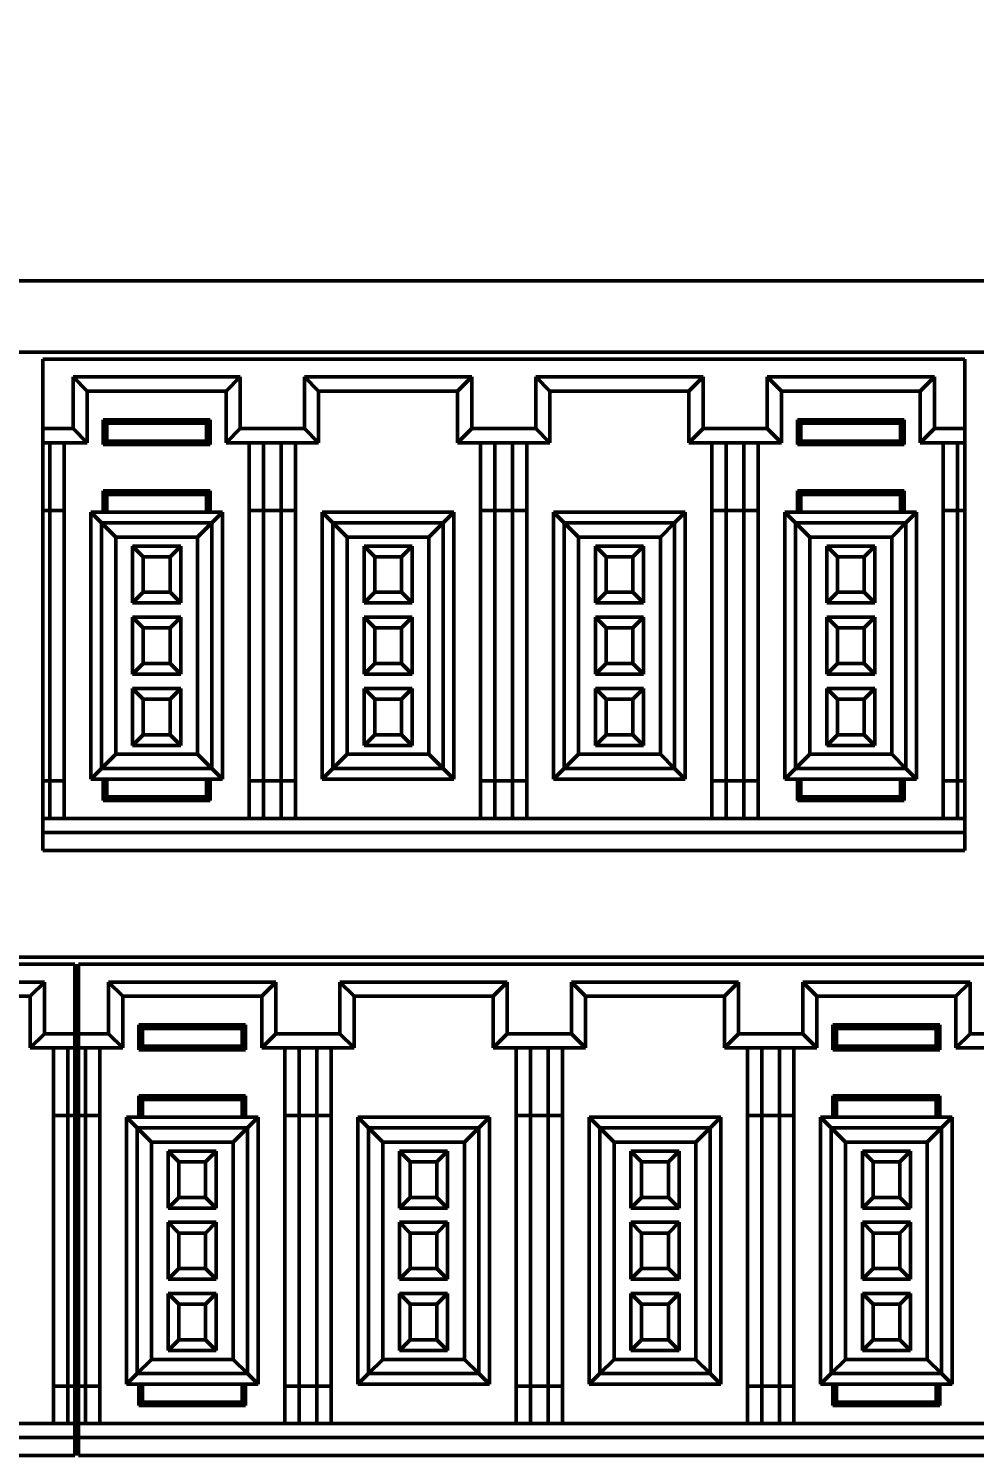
# Model space of a CAD drawing. Header units: millimetres. Extents: x 1021 to 2778, y -197 to 600.
# Drawn here: x 1294.36 to 1320.93, y 409.44 to 449.53 of the extents above; entities that cross this region are included whole.
import ezdxf

# ---------------------------------------------------------------- set-up
doc = ezdxf.new("R2010")
doc.units = ezdxf.units.MM
doc.header["$LTSCALE"] = 2
doc.layers.get('0').update_dxf_attribs({"lineweight": 25})
doc.layers.add('외형선(ISO)', color=7, linetype='Continuous', lineweight=50)
doc.layers.add('치수(ISO)', color=7, linetype='Continuous', lineweight=25)
doc.styles.add('레이블 텍스트 (ISO)', font='')
doc.styles.get('레이블 텍스트 (ISO)').set_extended_font_data('Gulim')
doc.dimstyles.new('기본값 (ISO)', dxfattribs={"dimscale": 2, "dimtxt": 3.5, "dimasz": 2.5, "dimexe": 1, "dimexo": 0.5, "dimgap": 0.4, "dimtad": 1, "dimtoh": 1, "dimdsep": 46, "dimtxsty": '레이블 텍스트 (ISO)', "dimcen": 0.09, "dimdle": 10, "dimclrd": 256, "dimclre": 256, "dimclrt": 6, "dimazin": 2, "dimtfac": 0.714286, "dimtmove": 0, "dimatfit": 3, "dimfxl": 1, "dimtolj": 1, "dimtzin": 0, "dimlwd": -1, "dimlwe": -1, "dimarcsym": 0})

# ---------------------------------------------------------------- blocks, each defined once
blk = doc.blocks.new('_DotSmall')
at = {"color": 0, "linetype": 'ByBlock', "const_width": 0.5}
blk.add_lwpolyline([(-0.0625, 0, 1), (0.0625, 0, 1)], format="xyb", close=True, dxfattribs=at)
blk = doc.blocks.new('*D14')
at = {"layer": 'Defpoints', "color": 0}
for p in [(1425.058, 480.628), (1170.258, 443.186), (1425.058, 435.936)]:
    blk.add_point(p, dxfattribs=at)
at = {"layer": '치수(ISO)'}
for p, q in [((1170.258, 444.186), (1170.258, 482.628)), ((1425.058, 436.936), (1425.058, 482.628)), ((1170.258, 480.628), (1425.058, 480.628))]:
    blk.add_line(p, q, dxfattribs=at)
at = {"layer": '치수(ISO)', "linetype": 'ByBlock', "xscale": 5, "yscale": 5, "zscale": 5}
for p, rotation in [((1170.258, 480.628), 180), ((1425.058, 480.628), 360)]:
    blk.add_blockref('_DotSmall', p, dxfattribs=dict(at, rotation=rotation))
at = {"layer": '치수(ISO)', "color": 0, "insert": (1297.698, 485.021), "char_height": 7, "attachment_point": 5, "style": '레이블 텍스트 (ISO)'}
blk.add_mtext('\\A1;254.8', dxfattribs=at)

msp = doc.modelspace()

# ---------------------------------------------------------------- linework, layer by layer
at = {"layer": '외형선(ISO)'}
for p, q in [((1183.4577, 442.4362), (1411.8577, 442.4362)), ((1184.6577, 440.4362), (1410.6577, 440.4362)), ((1294.7577, 440.2362), (1320.6577, 440.2362)), ((1294.7577, 438.2862), (1294.7577, 440.2362)), ((1320.6577, 440.2362), (1320.6577, 438.2862)), ((1295.6077, 438.2862), (1295.6077, 439.7362)), ((1295.6077, 439.7362), (1300.3077, 439.7362)), ((1296.0077, 439.3362), (1295.6077, 439.7362)), ((1299.9077, 439.3362), (1300.3077, 439.7362)), ((1300.3077, 439.7362), (1300.3077, 438.2862)), ((1302.1077, 438.2862), (1302.1077, 439.7362)), ((1302.1077, 439.7362), (1306.8077, 439.7362)), ((1302.5077, 439.3362), (1302.1077, 439.7362)), ((1306.4077, 439.3362), (1306.8077, 439.7362)), ((1306.8077, 439.7362), (1306.8077, 438.2862)), ((1308.6077, 438.2862), (1308.6077, 439.7362)), ((1308.6077, 439.7362), (1313.3077, 439.7362)), ((1309.0077, 439.3362), (1308.6077, 439.7362)), ((1312.9077, 439.3362), (1313.3077, 439.7362)), ((1313.3077, 439.7362), (1313.3077, 438.2862)), ((1315.1077, 438.2862), (1315.1077, 439.7362)), ((1315.1077, 439.7362), (1319.8077, 439.7362)), ((1315.5077, 439.3362), (1315.1077, 439.7362)), ((1319.4077, 439.3362), (1319.8077, 439.7362)), ((1319.8077, 439.7362), (1319.8077, 438.2862)), ((1299.9077, 439.3362), (1296.0077, 439.3362)), ((1296.0077, 439.3362), (1296.0077, 437.8862)), ((1299.9077, 437.8862), (1299.9077, 439.3362)), ((1306.4077, 439.3362), (1302.5077, 439.3362)), ((1302.5077, 439.3362), (1302.5077, 437.8862)), ((1306.4077, 437.8862), (1306.4077, 439.3362)), ((1312.9077, 439.3362), (1309.0077, 439.3362)), ((1309.0077, 439.3362), (1309.0077, 437.8862)), ((1312.9077, 437.8862), (1312.9077, 439.3362)), ((1319.4077, 439.3362), (1315.5077, 439.3362)), ((1315.5077, 439.3362), (1315.5077, 437.8862)), ((1319.4077, 437.8862), (1319.4077, 439.3362)), ((1294.7577, 438.2862), (1295.6077, 438.2862)), ((1294.7577, 437.8862), (1294.7577, 438.2862)), ((1295.6077, 438.2862), (1296.0077, 437.8862)), ((1296.4577, 437.8362), (1296.4577, 438.5362)), ((1296.4577, 438.5362), (1299.4577, 438.5362)), ((1296.4577, 438.5362), (1296.5577, 438.4362)), ((1296.5577, 438.4362), (1296.5577, 437.9362)), ((1299.3577, 438.4362), (1296.5577, 438.4362)), ((1299.3577, 438.4362), (1299.4577, 438.5362)), ((1299.3577, 437.9362), (1299.3577, 438.4362)), ((1299.4577, 438.5362), (1299.4577, 437.8362)), ((1299.9077, 437.8862), (1300.3077, 438.2862)), ((1300.3077, 438.2862), (1302.1077, 438.2862)), ((1302.1077, 438.2862), (1302.5077, 437.8862)), ((1306.4077, 437.8862), (1306.8077, 438.2862)), ((1306.8077, 438.2862), (1308.6077, 438.2862)), ((1308.6077, 438.2862), (1309.0077, 437.8862)), ((1312.9077, 437.8862), (1313.3077, 438.2862)), ((1313.3077, 438.2862), (1315.1077, 438.2862)), ((1315.1077, 438.2862), (1315.5077, 437.8862)), ((1315.9577, 437.8362), (1315.9577, 438.5362)), ((1315.9577, 438.5362), (1318.9577, 438.5362)), ((1315.9577, 438.5362), (1316.0577, 438.4362)), ((1316.0577, 438.4362), (1316.0577, 437.9362)), ((1318.8577, 438.4362), (1316.0577, 438.4362)), ((1318.8577, 438.4362), (1318.9577, 438.5362)), ((1318.8577, 437.9362), (1318.8577, 438.4362)), ((1318.9577, 438.5362), (1318.9577, 437.8362)), ((1319.4077, 437.8862), (1319.8077, 438.2862)), ((1319.8077, 438.2862), (1320.6577, 438.2862)), ((1320.6577, 438.2862), (1320.6577, 437.8862)), ((1294.7577, 437.8862), (1294.7577, 435.9862)), ((1296.0077, 437.8862), (1294.7577, 437.8862)), ((1294.9577, 435.9862), (1294.9577, 437.8862)), ((1295.3577, 437.8862), (1295.3577, 435.9862)), ((1296.4577, 437.8362), (1296.5577, 437.9362)), ((1299.4577, 437.8362), (1296.4577, 437.8362)), ((1296.5577, 437.9362), (1299.3577, 437.9362)), ((1299.3577, 437.9362), (1299.4577, 437.8362)), ((1302.5077, 437.8862), (1299.9077, 437.8862)), ((1300.5577, 435.9862), (1300.5577, 437.8862)), ((1300.9577, 437.8862), (1300.9577, 435.9862)), ((1301.4577, 435.9862), (1301.4577, 437.8862)), ((1301.8577, 437.8862), (1301.8577, 435.9862)), ((1309.0077, 437.8862), (1306.4077, 437.8862)), ((1307.0577, 435.9862), (1307.0577, 437.8862)), ((1307.4577, 437.8862), (1307.4577, 435.9862)), ((1307.9577, 435.9862), (1307.9577, 437.8862)), ((1308.3577, 437.8862), (1308.3577, 435.9862)), ((1315.5077, 437.8862), (1312.9077, 437.8862)), ((1313.5577, 435.9862), (1313.5577, 437.8862)), ((1313.9577, 437.8862), (1313.9577, 435.9862)), ((1314.4577, 435.9862), (1314.4577, 437.8862)), ((1314.8577, 437.8862), (1314.8577, 435.9862)), ((1315.9577, 437.8362), (1316.0577, 437.9362)), ((1318.9577, 437.8362), (1315.9577, 437.8362)), ((1316.0577, 437.9362), (1318.8577, 437.9362)), ((1318.8577, 437.9362), (1318.9577, 437.8362)), ((1320.6577, 437.8862), (1319.4077, 437.8862)), ((1320.0577, 435.9862), (1320.0577, 437.8862)), ((1320.4577, 437.8862), (1320.4577, 435.9862)), ((1320.6577, 435.9862), (1320.6577, 437.8862)), ((1296.4577, 435.9362), (1296.4577, 436.5362)), ((1296.4577, 436.5362), (1299.4577, 436.5362)), ((1296.5577, 436.4362), (1296.4577, 436.5362)), ((1299.3577, 436.4362), (1296.5577, 436.4362)), ((1296.5577, 436.4362), (1296.5577, 435.9362)), ((1299.3577, 436.4362), (1299.4577, 436.5362)), ((1299.3577, 435.9362), (1299.3577, 436.4362)), ((1299.4577, 436.5362), (1299.4577, 435.9362)), ((1315.9577, 435.9362), (1315.9577, 436.5362)), ((1315.9577, 436.5362), (1318.9577, 436.5362)), ((1316.0577, 436.4362), (1315.9577, 436.5362)), ((1318.8577, 436.4362), (1316.0577, 436.4362)), ((1316.0577, 436.4362), (1316.0577, 435.9362)), ((1318.8577, 436.4362), (1318.9577, 436.5362)), ((1318.8577, 435.9362), (1318.8577, 436.4362)), ((1318.9577, 436.5362), (1318.9577, 435.9362)), ((1294.7577, 435.9862), (1294.7577, 428.3862)), ((1294.7577, 435.9862), (1294.9577, 435.9862)), ((1295.3577, 435.9862), (1294.9577, 435.9862)), ((1294.9577, 428.3862), (1294.9577, 435.9862)), ((1295.3577, 435.9862), (1295.3577, 428.3862)), ((1296.1077, 428.4362), (1296.1077, 435.9362)), ((1296.1077, 435.9362), (1296.4577, 435.9362)), ((1296.1077, 435.9362), (1296.4077, 435.6362)), ((1299.4577, 435.9362), (1296.4577, 435.9362)), ((1299.4577, 435.9362), (1299.8077, 435.9362)), ((1299.5077, 435.6362), (1299.8077, 435.9362)), ((1299.8077, 435.9362), (1299.8077, 428.4362)), ((1300.5577, 428.3862), (1300.5577, 435.9862)), ((1300.9577, 435.9862), (1300.5577, 435.9862)), ((1300.9577, 435.9862), (1301.4577, 435.9862)), ((1300.9577, 435.9862), (1300.9577, 428.3862)), ((1301.8577, 435.9862), (1301.4577, 435.9862)), ((1301.4577, 428.3862), (1301.4577, 435.9862)), ((1301.8577, 435.9862), (1301.8577, 428.3862)), ((1302.6077, 428.4362), (1302.6077, 435.9362)), ((1302.6077, 435.9362), (1306.3077, 435.9362)), ((1302.6077, 435.9362), (1302.9077, 435.6362)), ((1306.0077, 435.6362), (1306.3077, 435.9362)), ((1306.3077, 435.9362), (1306.3077, 428.4362)), ((1307.0577, 428.3862), (1307.0577, 435.9862)), ((1307.4577, 435.9862), (1307.0577, 435.9862)), ((1307.4577, 435.9862), (1307.9577, 435.9862)), ((1307.4577, 435.9862), (1307.4577, 428.3862)), ((1308.3577, 435.9862), (1307.9577, 435.9862)), ((1307.9577, 428.3862), (1307.9577, 435.9862)), ((1308.3577, 435.9862), (1308.3577, 428.3862)), ((1309.1077, 428.4362), (1309.1077, 435.9362)), ((1309.1077, 435.9362), (1312.8077, 435.9362)), ((1309.1077, 435.9362), (1309.4077, 435.6362)), ((1312.5077, 435.6362), (1312.8077, 435.9362)), ((1312.8077, 435.9362), (1312.8077, 428.4362)), ((1313.5577, 428.3862), (1313.5577, 435.9862)), ((1313.9577, 435.9862), (1313.5577, 435.9862)), ((1313.9577, 435.9862), (1314.4577, 435.9862)), ((1313.9577, 435.9862), (1313.9577, 428.3862)), ((1314.4577, 428.3862), (1314.4577, 435.9862)), ((1314.8577, 435.9862), (1314.4577, 435.9862)), ((1314.8577, 435.9862), (1314.8577, 428.3862)), ((1315.6077, 428.4362), (1315.6077, 435.9362)), ((1315.6077, 435.9362), (1315.9577, 435.9362)), ((1315.6077, 435.9362), (1315.9077, 435.6362)), ((1318.9577, 435.9362), (1315.9577, 435.9362)), ((1318.9577, 435.9362), (1319.3077, 435.9362)), ((1319.0077, 435.6362), (1319.3077, 435.9362)), ((1319.3077, 435.9362), (1319.3077, 428.4362)), ((1320.0577, 428.3862), (1320.0577, 435.9862)), ((1320.4577, 435.9862), (1320.0577, 435.9862)), ((1320.4577, 435.9862), (1320.6577, 435.9862)), ((1320.4577, 435.9862), (1320.4577, 428.3862)), ((1320.6577, 428.3862), (1320.6577, 435.9862)), ((1296.4077, 435.6362), (1299.5077, 435.6362)), ((1296.4077, 428.7362), (1296.4077, 435.6362)), ((1296.8077, 435.2362), (1296.4077, 435.6362)), ((1299.5077, 435.6362), (1299.1077, 435.2362)), ((1299.5077, 435.6362), (1299.5077, 428.7362)), ((1302.9077, 435.6362), (1306.0077, 435.6362)), ((1302.9077, 428.7362), (1302.9077, 435.6362)), ((1303.3077, 435.2362), (1302.9077, 435.6362)), ((1306.0077, 435.6362), (1305.6077, 435.2362)), ((1306.0077, 435.6362), (1306.0077, 428.7362)), ((1309.4077, 435.6362), (1312.5077, 435.6362)), ((1309.4077, 428.7362), (1309.4077, 435.6362)), ((1309.8077, 435.2362), (1309.4077, 435.6362)), ((1312.5077, 435.6362), (1312.1077, 435.2362)), ((1312.5077, 435.6362), (1312.5077, 428.7362)), ((1315.9077, 435.6362), (1319.0077, 435.6362)), ((1315.9077, 428.7362), (1315.9077, 435.6362)), ((1316.3077, 435.2362), (1315.9077, 435.6362)), ((1319.0077, 435.6362), (1318.6077, 435.2362)), ((1319.0077, 435.6362), (1319.0077, 428.7362)), ((1296.8077, 435.2362), (1296.8077, 429.1362)), ((1299.1077, 435.2362), (1296.8077, 435.2362)), ((1297.2827, 433.3862), (1297.2827, 434.9862)), ((1297.2827, 434.9862), (1298.6327, 434.9862)), ((1297.2827, 434.9862), (1297.5827, 434.6862)), ((1298.3327, 434.6862), (1298.6327, 434.9862)), ((1298.6327, 434.9862), (1298.6327, 433.3862)), ((1299.1077, 429.1362), (1299.1077, 435.2362)), ((1303.3077, 435.2362), (1303.3077, 429.1362)), ((1305.6077, 435.2362), (1303.3077, 435.2362)), ((1303.7827, 433.3862), (1303.7827, 434.9862)), ((1303.7827, 434.9862), (1305.1327, 434.9862)), ((1303.7827, 434.9862), (1304.0827, 434.6862)), ((1304.8327, 434.6862), (1305.1327, 434.9862)), ((1305.1327, 434.9862), (1305.1327, 433.3862)), ((1305.6077, 429.1362), (1305.6077, 435.2362)), ((1309.8077, 435.2362), (1309.8077, 429.1362)), ((1312.1077, 435.2362), (1309.8077, 435.2362)), ((1310.2827, 433.3862), (1310.2827, 434.9862)), ((1310.2827, 434.9862), (1311.6327, 434.9862)), ((1310.2827, 434.9862), (1310.5827, 434.6862)), ((1311.3327, 434.6862), (1311.6327, 434.9862)), ((1311.6327, 434.9862), (1311.6327, 433.3862)), ((1312.1077, 429.1362), (1312.1077, 435.2362)), ((1316.3077, 435.2362), (1316.3077, 429.1362)), ((1318.6077, 435.2362), (1316.3077, 435.2362)), ((1316.7827, 433.3862), (1316.7827, 434.9862)), ((1316.7827, 434.9862), (1318.1327, 434.9862)), ((1316.7827, 434.9862), (1317.0827, 434.6862)), ((1317.8327, 434.6862), (1318.1327, 434.9862)), ((1318.1327, 434.9862), (1318.1327, 433.3862)), ((1318.6077, 429.1362), (1318.6077, 435.2362)), ((1298.3327, 434.6862), (1297.5827, 434.6862)), ((1297.5827, 434.6862), (1297.5827, 433.6862)), ((1298.3327, 433.6862), (1298.3327, 434.6862)), ((1304.8327, 434.6862), (1304.0827, 434.6862)), ((1304.0827, 434.6862), (1304.0827, 433.6862)), ((1304.8327, 433.6862), (1304.8327, 434.6862)), ((1311.3327, 434.6862), (1310.5827, 434.6862)), ((1310.5827, 434.6862), (1310.5827, 433.6862)), ((1311.3327, 433.6862), (1311.3327, 434.6862)), ((1317.8327, 434.6862), (1317.0827, 434.6862)), ((1317.0827, 434.6862), (1317.0827, 433.6862)), ((1317.8327, 433.6862), (1317.8327, 434.6862)), ((1297.2827, 433.3862), (1297.5827, 433.6862)), ((1298.6327, 433.3862), (1297.2827, 433.3862)), ((1297.5827, 433.6862), (1298.3327, 433.6862)), ((1298.3327, 433.6862), (1298.6327, 433.3862)), ((1303.7827, 433.3862), (1304.0827, 433.6862)), ((1305.1327, 433.3862), (1303.7827, 433.3862)), ((1304.0827, 433.6862), (1304.8327, 433.6862)), ((1304.8327, 433.6862), (1305.1327, 433.3862)), ((1310.2827, 433.3862), (1310.5827, 433.6862)), ((1311.6327, 433.3862), (1310.2827, 433.3862)), ((1310.5827, 433.6862), (1311.3327, 433.6862)), ((1311.3327, 433.6862), (1311.6327, 433.3862)), ((1316.7827, 433.3862), (1317.0827, 433.6862)), ((1318.1327, 433.3862), (1316.7827, 433.3862)), ((1317.0827, 433.6862), (1317.8327, 433.6862)), ((1317.8327, 433.6862), (1318.1327, 433.3862)), ((1297.2827, 431.3862), (1297.2827, 432.9862)), ((1297.2827, 432.9862), (1298.6327, 432.9862)), ((1297.2827, 432.9862), (1297.5827, 432.6862)), ((1298.3327, 432.6862), (1298.6327, 432.9862)), ((1298.6327, 432.9862), (1298.6327, 431.3862)), ((1303.7827, 431.3862), (1303.7827, 432.9862)), ((1303.7827, 432.9862), (1305.1327, 432.9862)), ((1303.7827, 432.9862), (1304.0827, 432.6862)), ((1304.8327, 432.6862), (1305.1327, 432.9862)), ((1305.1327, 432.9862), (1305.1327, 431.3862)), ((1310.2827, 431.3862), (1310.2827, 432.9862)), ((1310.2827, 432.9862), (1311.6327, 432.9862)), ((1310.2827, 432.9862), (1310.5827, 432.6862)), ((1311.3327, 432.6862), (1311.6327, 432.9862)), ((1311.6327, 432.9862), (1311.6327, 431.3862)), ((1316.7827, 431.3862), (1316.7827, 432.9862)), ((1316.7827, 432.9862), (1318.1327, 432.9862)), ((1316.7827, 432.9862), (1317.0827, 432.6862)), ((1317.8327, 432.6862), (1318.1327, 432.9862)), ((1318.1327, 432.9862), (1318.1327, 431.3862)), ((1298.3327, 432.6862), (1297.5827, 432.6862)), ((1297.5827, 432.6862), (1297.5827, 431.6862)), ((1298.3327, 431.6862), (1298.3327, 432.6862)), ((1304.8327, 432.6862), (1304.0827, 432.6862)), ((1304.0827, 432.6862), (1304.0827, 431.6862)), ((1304.8327, 431.6862), (1304.8327, 432.6862)), ((1311.3327, 432.6862), (1310.5827, 432.6862)), ((1310.5827, 432.6862), (1310.5827, 431.6862)), ((1311.3327, 431.6862), (1311.3327, 432.6862)), ((1317.8327, 432.6862), (1317.0827, 432.6862)), ((1317.0827, 432.6862), (1317.0827, 431.6862)), ((1317.8327, 431.6862), (1317.8327, 432.6862)), ((1297.2827, 431.3862), (1297.5827, 431.6862)), ((1298.6327, 431.3862), (1297.2827, 431.3862)), ((1297.5827, 431.6862), (1298.3327, 431.6862)), ((1298.3327, 431.6862), (1298.6327, 431.3862)), ((1303.7827, 431.3862), (1304.0827, 431.6862)), ((1305.1327, 431.3862), (1303.7827, 431.3862)), ((1304.0827, 431.6862), (1304.8327, 431.6862)), ((1304.8327, 431.6862), (1305.1327, 431.3862)), ((1310.2827, 431.3862), (1310.5827, 431.6862)), ((1311.6327, 431.3862), (1310.2827, 431.3862)), ((1310.5827, 431.6862), (1311.3327, 431.6862)), ((1311.3327, 431.6862), (1311.6327, 431.3862)), ((1316.7827, 431.3862), (1317.0827, 431.6862)), ((1318.1327, 431.3862), (1316.7827, 431.3862)), ((1317.0827, 431.6862), (1317.8327, 431.6862)), ((1317.8327, 431.6862), (1318.1327, 431.3862)), ((1297.2827, 429.3862), (1297.2827, 430.9862)), ((1297.2827, 430.9862), (1298.6327, 430.9862)), ((1297.2827, 430.9862), (1297.5827, 430.6862)), ((1298.3327, 430.6862), (1298.6327, 430.9862)), ((1298.6327, 430.9862), (1298.6327, 429.3862)), ((1303.7827, 429.3862), (1303.7827, 430.9862)), ((1303.7827, 430.9862), (1305.1327, 430.9862)), ((1303.7827, 430.9862), (1304.0827, 430.6862)), ((1304.8327, 430.6862), (1305.1327, 430.9862)), ((1305.1327, 430.9862), (1305.1327, 429.3862)), ((1310.2827, 429.3862), (1310.2827, 430.9862)), ((1310.2827, 430.9862), (1311.6327, 430.9862)), ((1310.2827, 430.9862), (1310.5827, 430.6862)), ((1311.3327, 430.6862), (1311.6327, 430.9862)), ((1311.6327, 430.9862), (1311.6327, 429.3862)), ((1316.7827, 429.3862), (1316.7827, 430.9862)), ((1316.7827, 430.9862), (1318.1327, 430.9862)), ((1316.7827, 430.9862), (1317.0827, 430.6862)), ((1317.8327, 430.6862), (1318.1327, 430.9862)), ((1318.1327, 430.9862), (1318.1327, 429.3862)), ((1298.3327, 430.6862), (1297.5827, 430.6862)), ((1297.5827, 430.6862), (1297.5827, 429.6862)), ((1298.3327, 429.6862), (1298.3327, 430.6862)), ((1304.8327, 430.6862), (1304.0827, 430.6862)), ((1304.0827, 430.6862), (1304.0827, 429.6862)), ((1304.8327, 429.6862), (1304.8327, 430.6862)), ((1311.3327, 430.6862), (1310.5827, 430.6862)), ((1310.5827, 430.6862), (1310.5827, 429.6862)), ((1311.3327, 429.6862), (1311.3327, 430.6862)), ((1317.8327, 430.6862), (1317.0827, 430.6862)), ((1317.0827, 430.6862), (1317.0827, 429.6862)), ((1317.8327, 429.6862), (1317.8327, 430.6862)), ((1297.2827, 429.3862), (1297.5827, 429.6862)), ((1298.6327, 429.3862), (1297.2827, 429.3862)), ((1297.5827, 429.6862), (1298.3327, 429.6862)), ((1298.3327, 429.6862), (1298.6327, 429.3862)), ((1303.7827, 429.3862), (1304.0827, 429.6862)), ((1305.1327, 429.3862), (1303.7827, 429.3862)), ((1304.0827, 429.6862), (1304.8327, 429.6862)), ((1304.8327, 429.6862), (1305.1327, 429.3862)), ((1310.2827, 429.3862), (1310.5827, 429.6862)), ((1311.6327, 429.3862), (1310.2827, 429.3862)), ((1310.5827, 429.6862), (1311.3327, 429.6862)), ((1311.3327, 429.6862), (1311.6327, 429.3862)), ((1316.7827, 429.3862), (1317.0827, 429.6862)), ((1318.1327, 429.3862), (1316.7827, 429.3862)), ((1317.0827, 429.6862), (1317.8327, 429.6862)), ((1317.8327, 429.6862), (1318.1327, 429.3862)), ((1296.8077, 429.1362), (1296.4077, 428.7362)), ((1296.8077, 429.1362), (1299.1077, 429.1362)), ((1299.5077, 428.7362), (1299.1077, 429.1362)), ((1303.3077, 429.1362), (1302.9077, 428.7362)), ((1303.3077, 429.1362), (1305.6077, 429.1362)), ((1306.0077, 428.7362), (1305.6077, 429.1362)), ((1309.8077, 429.1362), (1309.4077, 428.7362)), ((1309.8077, 429.1362), (1312.1077, 429.1362)), ((1312.5077, 428.7362), (1312.1077, 429.1362)), ((1316.3077, 429.1362), (1315.9077, 428.7362)), ((1316.3077, 429.1362), (1318.6077, 429.1362)), ((1319.0077, 428.7362), (1318.6077, 429.1362)), ((1296.4077, 428.7362), (1296.1077, 428.4362)), ((1299.5077, 428.7362), (1296.4077, 428.7362)), ((1299.8077, 428.4362), (1299.5077, 428.7362)), ((1302.9077, 428.7362), (1302.6077, 428.4362)), ((1306.0077, 428.7362), (1302.9077, 428.7362)), ((1306.3077, 428.4362), (1306.0077, 428.7362)), ((1309.4077, 428.7362), (1309.1077, 428.4362)), ((1312.5077, 428.7362), (1309.4077, 428.7362)), ((1312.8077, 428.4362), (1312.5077, 428.7362)), ((1315.9077, 428.7362), (1315.6077, 428.4362)), ((1319.0077, 428.7362), (1315.9077, 428.7362)), ((1319.3077, 428.4362), (1319.0077, 428.7362)), ((1294.9577, 428.3862), (1294.7577, 428.3862)), ((1294.7577, 428.3862), (1294.7577, 427.3362)), ((1294.9577, 427.3362), (1294.9577, 428.3862)), ((1294.9577, 428.3862), (1295.3577, 428.3862)), ((1295.3577, 428.3862), (1295.3577, 427.3362)), ((1296.4577, 428.4362), (1296.1077, 428.4362)), ((1299.4577, 428.4362), (1296.4577, 428.4362)), ((1296.4577, 427.8362), (1296.4577, 428.4362)), ((1296.5577, 428.4362), (1296.5577, 427.9362)), ((1299.3577, 427.9362), (1299.3577, 428.4362)), ((1299.8077, 428.4362), (1299.4577, 428.4362)), ((1299.4577, 428.4362), (1299.4577, 427.8362)), ((1300.5577, 427.3362), (1300.5577, 428.3862)), ((1300.5577, 428.3862), (1300.9577, 428.3862)), ((1301.4577, 428.3862), (1300.9577, 428.3862)), ((1300.9577, 428.3862), (1300.9577, 427.3362)), ((1301.4577, 427.3362), (1301.4577, 428.3862)), ((1301.4577, 428.3862), (1301.8577, 428.3862)), ((1301.8577, 428.3862), (1301.8577, 427.3362)), ((1306.3077, 428.4362), (1302.6077, 428.4362)), ((1307.0577, 427.3362), (1307.0577, 428.3862)), ((1307.0577, 428.3862), (1307.4577, 428.3862)), ((1307.9577, 428.3862), (1307.4577, 428.3862)), ((1307.4577, 428.3862), (1307.4577, 427.3362)), ((1307.9577, 427.3362), (1307.9577, 428.3862)), ((1307.9577, 428.3862), (1308.3577, 428.3862)), ((1308.3577, 428.3862), (1308.3577, 427.3362)), ((1312.8077, 428.4362), (1309.1077, 428.4362)), ((1313.5577, 427.3362), (1313.5577, 428.3862)), ((1313.5577, 428.3862), (1313.9577, 428.3862)), ((1314.4577, 428.3862), (1313.9577, 428.3862)), ((1313.9577, 428.3862), (1313.9577, 427.3362)), ((1314.4577, 427.3362), (1314.4577, 428.3862)), ((1314.4577, 428.3862), (1314.8577, 428.3862)), ((1314.8577, 428.3862), (1314.8577, 427.3362)), ((1315.9577, 428.4362), (1315.6077, 428.4362)), ((1318.9577, 428.4362), (1315.9577, 428.4362)), ((1315.9577, 427.8362), (1315.9577, 428.4362)), ((1316.0577, 428.4362), (1316.0577, 427.9362)), ((1318.8577, 427.9362), (1318.8577, 428.4362)), ((1319.3077, 428.4362), (1318.9577, 428.4362)), ((1318.9577, 428.4362), (1318.9577, 427.8362)), ((1320.0577, 427.3362), (1320.0577, 428.3862)), ((1320.0577, 428.3862), (1320.4577, 428.3862)), ((1320.6577, 428.3862), (1320.4577, 428.3862)), ((1320.4577, 428.3862), (1320.4577, 427.3362)), ((1320.6577, 427.3362), (1320.6577, 428.3862)), ((1296.5577, 427.9362), (1296.4577, 427.8362)), ((1299.4577, 427.8362), (1296.4577, 427.8362)), ((1296.5577, 427.9362), (1299.3577, 427.9362)), ((1299.3577, 427.9362), (1299.4577, 427.8362)), ((1315.9577, 427.8362), (1316.0577, 427.9362)), ((1318.9577, 427.8362), (1315.9577, 427.8362)), ((1316.0577, 427.9362), (1318.8577, 427.9362)), ((1318.9577, 427.8362), (1318.8577, 427.9362)), ((1294.7577, 426.9362), (1294.7577, 427.3362)), ((1294.7577, 427.3362), (1320.6577, 427.3362)), ((1320.6577, 427.3362), (1320.6577, 426.9362)), ((1320.6577, 426.9362), (1294.7577, 426.9362)), ((1294.7577, 426.4362), (1294.7577, 426.9362)), ((1320.6577, 426.9362), (1320.6577, 426.4362)), ((1320.6577, 426.4362), (1294.7577, 426.4362)), ((1266.6577, 423.4362), (1410.6577, 423.4362)), ((1269.7577, 423.2362), (1295.6577, 423.2362)), ((1295.6577, 423.2362), (1295.6577, 421.2862)), ((1295.7577, 423.2362), (1321.6577, 423.2362)), ((1295.7577, 421.2862), (1295.7577, 423.2362)), ((1290.1077, 422.7362), (1294.8077, 422.7362)), ((1294.4077, 422.3362), (1294.8077, 422.7362)), ((1294.8077, 422.7362), (1294.8077, 421.2862)), ((1296.6077, 421.2862), (1296.6077, 422.7362)), ((1296.6077, 422.7362), (1301.3077, 422.7362)), ((1297.0077, 422.3362), (1296.6077, 422.7362)), ((1300.9077, 422.3362), (1301.3077, 422.7362)), ((1301.3077, 422.7362), (1301.3077, 421.2862)), ((1303.1077, 421.2862), (1303.1077, 422.7362)), ((1303.1077, 422.7362), (1307.8077, 422.7362)), ((1303.5077, 422.3362), (1303.1077, 422.7362)), ((1307.4077, 422.3362), (1307.8077, 422.7362)), ((1307.8077, 422.7362), (1307.8077, 421.2862)), ((1309.6077, 421.2862), (1309.6077, 422.7362)), ((1309.6077, 422.7362), (1314.3077, 422.7362)), ((1310.0077, 422.3362), (1309.6077, 422.7362)), ((1313.9077, 422.3362), (1314.3077, 422.7362)), ((1314.3077, 422.7362), (1314.3077, 421.2862)), ((1316.1077, 421.2862), (1316.1077, 422.7362)), ((1316.1077, 422.7362), (1320.8077, 422.7362)), ((1316.5077, 422.3362), (1316.1077, 422.7362)), ((1320.4077, 422.3362), (1320.8077, 422.7362)), ((1320.8077, 422.7362), (1320.8077, 421.2862)), ((1294.4077, 422.3362), (1290.5077, 422.3362)), ((1294.4077, 420.8862), (1294.4077, 422.3362)), ((1300.9077, 422.3362), (1297.0077, 422.3362)), ((1297.0077, 422.3362), (1297.0077, 420.8862)), ((1300.9077, 420.8862), (1300.9077, 422.3362)), ((1307.4077, 422.3362), (1303.5077, 422.3362)), ((1303.5077, 422.3362), (1303.5077, 420.8862)), ((1307.4077, 420.8862), (1307.4077, 422.3362)), ((1313.9077, 422.3362), (1310.0077, 422.3362)), ((1310.0077, 422.3362), (1310.0077, 420.8862)), ((1313.9077, 420.8862), (1313.9077, 422.3362)), ((1320.4077, 422.3362), (1316.5077, 422.3362)), ((1316.5077, 422.3362), (1316.5077, 420.8862)), ((1320.4077, 420.8862), (1320.4077, 422.3362)), ((1297.4577, 420.8362), (1297.4577, 421.5362)), ((1297.4577, 421.5362), (1300.4577, 421.5362)), ((1297.4577, 421.5362), (1297.5577, 421.4362)), ((1297.5577, 421.4362), (1297.5577, 420.9362)), ((1300.3577, 421.4362), (1297.5577, 421.4362)), ((1300.3577, 421.4362), (1300.4577, 421.5362)), ((1300.3577, 420.9362), (1300.3577, 421.4362)), ((1300.4577, 421.5362), (1300.4577, 420.8362)), ((1316.9577, 420.8362), (1316.9577, 421.5362)), ((1316.9577, 421.5362), (1319.9577, 421.5362)), ((1316.9577, 421.5362), (1317.0577, 421.4362)), ((1317.0577, 421.4362), (1317.0577, 420.9362)), ((1319.8577, 421.4362), (1317.0577, 421.4362)), ((1319.8577, 421.4362), (1319.9577, 421.5362)), ((1319.8577, 420.9362), (1319.8577, 421.4362)), ((1319.9577, 421.5362), (1319.9577, 420.8362)), ((1294.4077, 420.8862), (1294.8077, 421.2862)), ((1294.8077, 421.2862), (1295.6577, 421.2862)), ((1295.6577, 421.2862), (1295.6577, 420.8862)), ((1295.7577, 421.2862), (1296.6077, 421.2862)), ((1295.7577, 420.8862), (1295.7577, 421.2862)), ((1296.6077, 421.2862), (1297.0077, 420.8862)), ((1297.4577, 420.8362), (1297.5577, 420.9362)), ((1297.5577, 420.9362), (1300.3577, 420.9362)), ((1300.3577, 420.9362), (1300.4577, 420.8362)), ((1300.9077, 420.8862), (1301.3077, 421.2862)), ((1301.3077, 421.2862), (1303.1077, 421.2862)), ((1303.1077, 421.2862), (1303.5077, 420.8862)), ((1307.4077, 420.8862), (1307.8077, 421.2862)), ((1307.8077, 421.2862), (1309.6077, 421.2862)), ((1309.6077, 421.2862), (1310.0077, 420.8862)), ((1313.9077, 420.8862), (1314.3077, 421.2862)), ((1314.3077, 421.2862), (1316.1077, 421.2862)), ((1316.1077, 421.2862), (1316.5077, 420.8862)), ((1316.9577, 420.8362), (1317.0577, 420.9362)), ((1317.0577, 420.9362), (1319.8577, 420.9362)), ((1319.8577, 420.9362), (1319.9577, 420.8362)), ((1320.4077, 420.8862), (1320.8077, 421.2862)), ((1320.8077, 421.2862), (1321.6577, 421.2862)), ((1295.6577, 420.8862), (1294.4077, 420.8862)), ((1295.0577, 418.9862), (1295.0577, 420.8862)), ((1295.4577, 420.8862), (1295.4577, 418.9862)), ((1295.6577, 418.9862), (1295.6577, 420.8862)), ((1295.7577, 420.8862), (1295.7577, 418.9862)), ((1297.0077, 420.8862), (1295.7577, 420.8862)), ((1295.9577, 418.9862), (1295.9577, 420.8862)), ((1296.3577, 420.8862), (1296.3577, 418.9862)), ((1300.4577, 420.8362), (1297.4577, 420.8362)), ((1303.5077, 420.8862), (1300.9077, 420.8862)), ((1301.5577, 418.9862), (1301.5577, 420.8862)), ((1301.9577, 420.8862), (1301.9577, 418.9862)), ((1302.4577, 418.9862), (1302.4577, 420.8862)), ((1302.8577, 420.8862), (1302.8577, 418.9862)), ((1310.0077, 420.8862), (1307.4077, 420.8862)), ((1308.0577, 418.9862), (1308.0577, 420.8862)), ((1308.4577, 420.8862), (1308.4577, 418.9862)), ((1308.9577, 418.9862), (1308.9577, 420.8862)), ((1309.3577, 420.8862), (1309.3577, 418.9862)), ((1316.5077, 420.8862), (1313.9077, 420.8862)), ((1314.5577, 418.9862), (1314.5577, 420.8862)), ((1314.9577, 420.8862), (1314.9577, 418.9862)), ((1315.4577, 418.9862), (1315.4577, 420.8862)), ((1315.8577, 420.8862), (1315.8577, 418.9862)), ((1319.9577, 420.8362), (1316.9577, 420.8362)), ((1321.6577, 420.8862), (1320.4077, 420.8862)), ((1297.4577, 418.9362), (1297.4577, 419.5362)), ((1297.4577, 419.5362), (1300.4577, 419.5362)), ((1297.5577, 419.4362), (1297.4577, 419.5362)), ((1300.3577, 419.4362), (1297.5577, 419.4362)), ((1297.5577, 419.4362), (1297.5577, 418.9362)), ((1300.3577, 419.4362), (1300.4577, 419.5362)), ((1300.3577, 418.9362), (1300.3577, 419.4362)), ((1300.4577, 419.5362), (1300.4577, 418.9362)), ((1316.9577, 418.9362), (1316.9577, 419.5362)), ((1316.9577, 419.5362), (1319.9577, 419.5362)), ((1317.0577, 419.4362), (1316.9577, 419.5362)), ((1319.8577, 419.4362), (1317.0577, 419.4362)), ((1317.0577, 419.4362), (1317.0577, 418.9362)), ((1319.8577, 419.4362), (1319.9577, 419.5362)), ((1319.8577, 418.9362), (1319.8577, 419.4362)), ((1319.9577, 419.5362), (1319.9577, 418.9362)), ((1295.0577, 411.3862), (1295.0577, 418.9862)), ((1295.4577, 418.9862), (1295.0577, 418.9862)), ((1295.4577, 418.9862), (1295.6577, 418.9862)), ((1295.4577, 418.9862), (1295.4577, 411.3862)), ((1295.6577, 411.3862), (1295.6577, 418.9862)), ((1295.7577, 418.9862), (1295.7577, 411.3862)), ((1295.7577, 418.9862), (1295.9577, 418.9862)), ((1296.3577, 418.9862), (1295.9577, 418.9862)), ((1295.9577, 411.3862), (1295.9577, 418.9862)), ((1296.3577, 418.9862), (1296.3577, 411.3862)), ((1297.1077, 411.4362), (1297.1077, 418.9362)), ((1297.1077, 418.9362), (1297.4577, 418.9362)), ((1297.1077, 418.9362), (1297.4077, 418.6362)), ((1300.4577, 418.9362), (1297.4577, 418.9362)), ((1300.4577, 418.9362), (1300.8077, 418.9362)), ((1300.5077, 418.6362), (1300.8077, 418.9362)), ((1300.8077, 418.9362), (1300.8077, 411.4362)), ((1301.5577, 411.3862), (1301.5577, 418.9862)), ((1301.9577, 418.9862), (1301.5577, 418.9862)), ((1301.9577, 418.9862), (1302.4577, 418.9862)), ((1301.9577, 418.9862), (1301.9577, 411.3862)), ((1302.8577, 418.9862), (1302.4577, 418.9862)), ((1302.4577, 411.3862), (1302.4577, 418.9862)), ((1302.8577, 418.9862), (1302.8577, 411.3862)), ((1303.6077, 411.4362), (1303.6077, 418.9362)), ((1303.6077, 418.9362), (1307.3077, 418.9362)), ((1303.6077, 418.9362), (1303.9077, 418.6362)), ((1307.0077, 418.6362), (1307.3077, 418.9362)), ((1307.3077, 418.9362), (1307.3077, 411.4362)), ((1308.0577, 411.3862), (1308.0577, 418.9862)), ((1308.4577, 418.9862), (1308.0577, 418.9862)), ((1308.4577, 418.9862), (1308.9577, 418.9862)), ((1308.4577, 418.9862), (1308.4577, 411.3862)), ((1309.3577, 418.9862), (1308.9577, 418.9862)), ((1308.9577, 411.3862), (1308.9577, 418.9862)), ((1309.3577, 418.9862), (1309.3577, 411.3862)), ((1310.1077, 411.4362), (1310.1077, 418.9362)), ((1310.1077, 418.9362), (1313.8077, 418.9362)), ((1310.1077, 418.9362), (1310.4077, 418.6362)), ((1313.5077, 418.6362), (1313.8077, 418.9362)), ((1313.8077, 418.9362), (1313.8077, 411.4362)), ((1314.5577, 411.3862), (1314.5577, 418.9862)), ((1314.9577, 418.9862), (1314.5577, 418.9862)), ((1314.9577, 418.9862), (1315.4577, 418.9862)), ((1314.9577, 418.9862), (1314.9577, 411.3862)), ((1315.4577, 411.3862), (1315.4577, 418.9862)), ((1315.8577, 418.9862), (1315.4577, 418.9862)), ((1315.8577, 418.9862), (1315.8577, 411.3862)), ((1316.6077, 411.4362), (1316.6077, 418.9362)), ((1316.6077, 418.9362), (1316.9577, 418.9362)), ((1316.6077, 418.9362), (1316.9077, 418.6362)), ((1319.9577, 418.9362), (1316.9577, 418.9362)), ((1319.9577, 418.9362), (1320.3077, 418.9362)), ((1320.0077, 418.6362), (1320.3077, 418.9362)), ((1320.3077, 418.9362), (1320.3077, 411.4362)), ((1297.4077, 418.6362), (1300.5077, 418.6362)), ((1297.4077, 411.7362), (1297.4077, 418.6362)), ((1297.8077, 418.2362), (1297.4077, 418.6362)), ((1300.5077, 418.6362), (1300.1077, 418.2362)), ((1300.5077, 418.6362), (1300.5077, 411.7362)), ((1303.9077, 418.6362), (1307.0077, 418.6362)), ((1303.9077, 411.7362), (1303.9077, 418.6362)), ((1304.3077, 418.2362), (1303.9077, 418.6362)), ((1307.0077, 418.6362), (1306.6077, 418.2362)), ((1307.0077, 418.6362), (1307.0077, 411.7362)), ((1310.4077, 418.6362), (1313.5077, 418.6362)), ((1310.4077, 411.7362), (1310.4077, 418.6362)), ((1310.8077, 418.2362), (1310.4077, 418.6362)), ((1313.5077, 418.6362), (1313.1077, 418.2362)), ((1313.5077, 418.6362), (1313.5077, 411.7362)), ((1316.9077, 418.6362), (1320.0077, 418.6362)), ((1316.9077, 411.7362), (1316.9077, 418.6362)), ((1317.3077, 418.2362), (1316.9077, 418.6362)), ((1320.0077, 418.6362), (1319.6077, 418.2362)), ((1320.0077, 418.6362), (1320.0077, 411.7362)), ((1297.8077, 418.2362), (1297.8077, 412.1362)), ((1300.1077, 418.2362), (1297.8077, 418.2362)), ((1300.1077, 412.1362), (1300.1077, 418.2362)), ((1304.3077, 418.2362), (1304.3077, 412.1362)), ((1306.6077, 418.2362), (1304.3077, 418.2362)), ((1306.6077, 412.1362), (1306.6077, 418.2362)), ((1310.8077, 418.2362), (1310.8077, 412.1362)), ((1313.1077, 418.2362), (1310.8077, 418.2362)), ((1313.1077, 412.1362), (1313.1077, 418.2362)), ((1317.3077, 418.2362), (1317.3077, 412.1362)), ((1319.6077, 418.2362), (1317.3077, 418.2362)), ((1319.6077, 412.1362), (1319.6077, 418.2362)), ((1298.2827, 416.3862), (1298.2827, 417.9862)), ((1298.2827, 417.9862), (1299.6327, 417.9862)), ((1298.2827, 417.9862), (1298.5827, 417.6862)), ((1299.3327, 417.6862), (1299.6327, 417.9862)), ((1299.6327, 417.9862), (1299.6327, 416.3862)), ((1304.7827, 416.3862), (1304.7827, 417.9862)), ((1304.7827, 417.9862), (1306.1327, 417.9862)), ((1304.7827, 417.9862), (1305.0827, 417.6862)), ((1305.8327, 417.6862), (1306.1327, 417.9862)), ((1306.1327, 417.9862), (1306.1327, 416.3862)), ((1311.2827, 416.3862), (1311.2827, 417.9862)), ((1311.2827, 417.9862), (1312.6327, 417.9862)), ((1311.2827, 417.9862), (1311.5827, 417.6862)), ((1312.3327, 417.6862), (1312.6327, 417.9862)), ((1312.6327, 417.9862), (1312.6327, 416.3862)), ((1317.7827, 416.3862), (1317.7827, 417.9862)), ((1317.7827, 417.9862), (1319.1327, 417.9862)), ((1317.7827, 417.9862), (1318.0827, 417.6862)), ((1318.8327, 417.6862), (1319.1327, 417.9862)), ((1319.1327, 417.9862), (1319.1327, 416.3862)), ((1299.3327, 417.6862), (1298.5827, 417.6862)), ((1298.5827, 417.6862), (1298.5827, 416.6862)), ((1299.3327, 416.6862), (1299.3327, 417.6862)), ((1305.8327, 417.6862), (1305.0827, 417.6862)), ((1305.0827, 417.6862), (1305.0827, 416.6862)), ((1305.8327, 416.6862), (1305.8327, 417.6862)), ((1312.3327, 417.6862), (1311.5827, 417.6862)), ((1311.5827, 417.6862), (1311.5827, 416.6862)), ((1312.3327, 416.6862), (1312.3327, 417.6862)), ((1318.8327, 417.6862), (1318.0827, 417.6862)), ((1318.0827, 417.6862), (1318.0827, 416.6862)), ((1318.8327, 416.6862), (1318.8327, 417.6862)), ((1298.2827, 416.3862), (1298.5827, 416.6862)), ((1298.5827, 416.6862), (1299.3327, 416.6862)), ((1299.3327, 416.6862), (1299.6327, 416.3862)), ((1304.7827, 416.3862), (1305.0827, 416.6862)), ((1305.0827, 416.6862), (1305.8327, 416.6862)), ((1305.8327, 416.6862), (1306.1327, 416.3862)), ((1311.2827, 416.3862), (1311.5827, 416.6862)), ((1311.5827, 416.6862), (1312.3327, 416.6862)), ((1312.3327, 416.6862), (1312.6327, 416.3862)), ((1317.7827, 416.3862), (1318.0827, 416.6862)), ((1318.0827, 416.6862), (1318.8327, 416.6862)), ((1318.8327, 416.6862), (1319.1327, 416.3862)), ((1299.6327, 416.3862), (1298.2827, 416.3862)), ((1306.1327, 416.3862), (1304.7827, 416.3862)), ((1312.6327, 416.3862), (1311.2827, 416.3862)), ((1319.1327, 416.3862), (1317.7827, 416.3862)), ((1298.2827, 414.3862), (1298.2827, 415.9862)), ((1298.2827, 415.9862), (1299.6327, 415.9862)), ((1298.2827, 415.9862), (1298.5827, 415.6862)), ((1299.3327, 415.6862), (1299.6327, 415.9862)), ((1299.6327, 415.9862), (1299.6327, 414.3862)), ((1304.7827, 414.3862), (1304.7827, 415.9862)), ((1304.7827, 415.9862), (1306.1327, 415.9862)), ((1304.7827, 415.9862), (1305.0827, 415.6862)), ((1305.8327, 415.6862), (1306.1327, 415.9862)), ((1306.1327, 415.9862), (1306.1327, 414.3862)), ((1311.2827, 414.3862), (1311.2827, 415.9862)), ((1311.2827, 415.9862), (1312.6327, 415.9862)), ((1311.2827, 415.9862), (1311.5827, 415.6862)), ((1312.3327, 415.6862), (1312.6327, 415.9862)), ((1312.6327, 415.9862), (1312.6327, 414.3862)), ((1317.7827, 414.3862), (1317.7827, 415.9862)), ((1317.7827, 415.9862), (1319.1327, 415.9862)), ((1317.7827, 415.9862), (1318.0827, 415.6862)), ((1318.8327, 415.6862), (1319.1327, 415.9862)), ((1319.1327, 415.9862), (1319.1327, 414.3862)), ((1299.3327, 415.6862), (1298.5827, 415.6862)), ((1298.5827, 415.6862), (1298.5827, 414.6862)), ((1299.3327, 414.6862), (1299.3327, 415.6862)), ((1305.8327, 415.6862), (1305.0827, 415.6862)), ((1305.0827, 415.6862), (1305.0827, 414.6862)), ((1305.8327, 414.6862), (1305.8327, 415.6862)), ((1312.3327, 415.6862), (1311.5827, 415.6862)), ((1311.5827, 415.6862), (1311.5827, 414.6862)), ((1312.3327, 414.6862), (1312.3327, 415.6862)), ((1318.8327, 415.6862), (1318.0827, 415.6862)), ((1318.0827, 415.6862), (1318.0827, 414.6862)), ((1318.8327, 414.6862), (1318.8327, 415.6862)), ((1298.2827, 414.3862), (1298.5827, 414.6862)), ((1298.5827, 414.6862), (1299.3327, 414.6862)), ((1299.3327, 414.6862), (1299.6327, 414.3862)), ((1304.7827, 414.3862), (1305.0827, 414.6862)), ((1305.0827, 414.6862), (1305.8327, 414.6862)), ((1305.8327, 414.6862), (1306.1327, 414.3862)), ((1311.2827, 414.3862), (1311.5827, 414.6862)), ((1311.5827, 414.6862), (1312.3327, 414.6862)), ((1312.3327, 414.6862), (1312.6327, 414.3862)), ((1317.7827, 414.3862), (1318.0827, 414.6862)), ((1318.0827, 414.6862), (1318.8327, 414.6862)), ((1318.8327, 414.6862), (1319.1327, 414.3862)), ((1299.6327, 414.3862), (1298.2827, 414.3862)), ((1306.1327, 414.3862), (1304.7827, 414.3862)), ((1312.6327, 414.3862), (1311.2827, 414.3862)), ((1319.1327, 414.3862), (1317.7827, 414.3862)), ((1298.2827, 412.3862), (1298.2827, 413.9862)), ((1298.2827, 413.9862), (1299.6327, 413.9862)), ((1298.2827, 413.9862), (1298.5827, 413.6862)), ((1299.3327, 413.6862), (1299.6327, 413.9862)), ((1299.6327, 413.9862), (1299.6327, 412.3862)), ((1304.7827, 412.3862), (1304.7827, 413.9862)), ((1304.7827, 413.9862), (1306.1327, 413.9862)), ((1304.7827, 413.9862), (1305.0827, 413.6862)), ((1305.8327, 413.6862), (1306.1327, 413.9862)), ((1306.1327, 413.9862), (1306.1327, 412.3862)), ((1311.2827, 412.3862), (1311.2827, 413.9862)), ((1311.2827, 413.9862), (1312.6327, 413.9862)), ((1311.2827, 413.9862), (1311.5827, 413.6862)), ((1312.3327, 413.6862), (1312.6327, 413.9862)), ((1312.6327, 413.9862), (1312.6327, 412.3862)), ((1317.7827, 412.3862), (1317.7827, 413.9862)), ((1317.7827, 413.9862), (1319.1327, 413.9862)), ((1317.7827, 413.9862), (1318.0827, 413.6862)), ((1318.8327, 413.6862), (1319.1327, 413.9862)), ((1319.1327, 413.9862), (1319.1327, 412.3862)), ((1299.3327, 413.6862), (1298.5827, 413.6862)), ((1298.5827, 413.6862), (1298.5827, 412.6862)), ((1299.3327, 412.6862), (1299.3327, 413.6862)), ((1305.8327, 413.6862), (1305.0827, 413.6862)), ((1305.0827, 413.6862), (1305.0827, 412.6862)), ((1305.8327, 412.6862), (1305.8327, 413.6862)), ((1312.3327, 413.6862), (1311.5827, 413.6862)), ((1311.5827, 413.6862), (1311.5827, 412.6862)), ((1312.3327, 412.6862), (1312.3327, 413.6862)), ((1318.8327, 413.6862), (1318.0827, 413.6862)), ((1318.0827, 413.6862), (1318.0827, 412.6862)), ((1318.8327, 412.6862), (1318.8327, 413.6862)), ((1298.2827, 412.3862), (1298.5827, 412.6862)), ((1298.5827, 412.6862), (1299.3327, 412.6862)), ((1299.3327, 412.6862), (1299.6327, 412.3862)), ((1304.7827, 412.3862), (1305.0827, 412.6862)), ((1305.0827, 412.6862), (1305.8327, 412.6862)), ((1305.8327, 412.6862), (1306.1327, 412.3862)), ((1311.2827, 412.3862), (1311.5827, 412.6862)), ((1311.5827, 412.6862), (1312.3327, 412.6862)), ((1312.3327, 412.6862), (1312.6327, 412.3862)), ((1317.7827, 412.3862), (1318.0827, 412.6862)), ((1318.0827, 412.6862), (1318.8327, 412.6862)), ((1318.8327, 412.6862), (1319.1327, 412.3862)), ((1297.8077, 412.1362), (1297.4077, 411.7362)), ((1297.8077, 412.1362), (1300.1077, 412.1362)), ((1299.6327, 412.3862), (1298.2827, 412.3862)), ((1300.5077, 411.7362), (1300.1077, 412.1362)), ((1304.3077, 412.1362), (1303.9077, 411.7362)), ((1304.3077, 412.1362), (1306.6077, 412.1362)), ((1306.1327, 412.3862), (1304.7827, 412.3862)), ((1307.0077, 411.7362), (1306.6077, 412.1362)), ((1310.8077, 412.1362), (1310.4077, 411.7362)), ((1310.8077, 412.1362), (1313.1077, 412.1362)), ((1312.6327, 412.3862), (1311.2827, 412.3862)), ((1313.5077, 411.7362), (1313.1077, 412.1362)), ((1317.3077, 412.1362), (1316.9077, 411.7362)), ((1317.3077, 412.1362), (1319.6077, 412.1362)), ((1319.1327, 412.3862), (1317.7827, 412.3862)), ((1320.0077, 411.7362), (1319.6077, 412.1362)), ((1297.4077, 411.7362), (1297.1077, 411.4362)), ((1300.5077, 411.7362), (1297.4077, 411.7362)), ((1300.8077, 411.4362), (1300.5077, 411.7362)), ((1303.9077, 411.7362), (1303.6077, 411.4362)), ((1307.0077, 411.7362), (1303.9077, 411.7362)), ((1307.3077, 411.4362), (1307.0077, 411.7362)), ((1310.4077, 411.7362), (1310.1077, 411.4362)), ((1313.5077, 411.7362), (1310.4077, 411.7362)), ((1313.8077, 411.4362), (1313.5077, 411.7362)), ((1316.9077, 411.7362), (1316.6077, 411.4362)), ((1320.0077, 411.7362), (1316.9077, 411.7362)), ((1320.3077, 411.4362), (1320.0077, 411.7362)), ((1295.0577, 410.3362), (1295.0577, 411.3862)), ((1295.0577, 411.3862), (1295.4577, 411.3862)), ((1295.6577, 411.3862), (1295.4577, 411.3862)), ((1295.4577, 411.3862), (1295.4577, 410.3362)), ((1295.6577, 410.3362), (1295.6577, 411.3862)), ((1295.9577, 411.3862), (1295.7577, 411.3862)), ((1295.7577, 411.3862), (1295.7577, 410.3362)), ((1295.9577, 410.3362), (1295.9577, 411.3862)), ((1295.9577, 411.3862), (1296.3577, 411.3862)), ((1296.3577, 411.3862), (1296.3577, 410.3362)), ((1297.4577, 411.4362), (1297.1077, 411.4362)), ((1300.4577, 411.4362), (1297.4577, 411.4362)), ((1297.4577, 410.8362), (1297.4577, 411.4362)), ((1297.5577, 411.4362), (1297.5577, 410.9362)), ((1300.3577, 410.9362), (1300.3577, 411.4362)), ((1300.8077, 411.4362), (1300.4577, 411.4362)), ((1300.4577, 411.4362), (1300.4577, 410.8362)), ((1301.5577, 410.3362), (1301.5577, 411.3862)), ((1301.5577, 411.3862), (1301.9577, 411.3862)), ((1302.4577, 411.3862), (1301.9577, 411.3862)), ((1301.9577, 411.3862), (1301.9577, 410.3362)), ((1302.4577, 410.3362), (1302.4577, 411.3862)), ((1302.4577, 411.3862), (1302.8577, 411.3862)), ((1302.8577, 411.3862), (1302.8577, 410.3362)), ((1307.3077, 411.4362), (1303.6077, 411.4362)), ((1308.0577, 410.3362), (1308.0577, 411.3862)), ((1308.0577, 411.3862), (1308.4577, 411.3862)), ((1308.9577, 411.3862), (1308.4577, 411.3862)), ((1308.4577, 411.3862), (1308.4577, 410.3362)), ((1308.9577, 410.3362), (1308.9577, 411.3862)), ((1308.9577, 411.3862), (1309.3577, 411.3862)), ((1309.3577, 411.3862), (1309.3577, 410.3362)), ((1313.8077, 411.4362), (1310.1077, 411.4362)), ((1314.5577, 410.3362), (1314.5577, 411.3862)), ((1314.5577, 411.3862), (1314.9577, 411.3862)), ((1315.4577, 411.3862), (1314.9577, 411.3862)), ((1314.9577, 411.3862), (1314.9577, 410.3362)), ((1315.4577, 410.3362), (1315.4577, 411.3862)), ((1315.4577, 411.3862), (1315.8577, 411.3862)), ((1315.8577, 411.3862), (1315.8577, 410.3362)), ((1316.9577, 411.4362), (1316.6077, 411.4362)), ((1319.9577, 411.4362), (1316.9577, 411.4362)), ((1316.9577, 410.8362), (1316.9577, 411.4362)), ((1317.0577, 411.4362), (1317.0577, 410.9362)), ((1319.8577, 410.9362), (1319.8577, 411.4362)), ((1320.3077, 411.4362), (1319.9577, 411.4362)), ((1319.9577, 411.4362), (1319.9577, 410.8362)), ((1297.5577, 410.9362), (1297.4577, 410.8362)), ((1297.5577, 410.9362), (1300.3577, 410.9362)), ((1300.3577, 410.9362), (1300.4577, 410.8362)), ((1316.9577, 410.8362), (1317.0577, 410.9362)), ((1317.0577, 410.9362), (1319.8577, 410.9362)), ((1319.9577, 410.8362), (1319.8577, 410.9362)), ((1300.4577, 410.8362), (1297.4577, 410.8362)), ((1319.9577, 410.8362), (1316.9577, 410.8362)), ((1269.7577, 410.3362), (1295.6577, 410.3362)), ((1295.6577, 410.3362), (1295.6577, 409.9362)), ((1295.7577, 409.9362), (1295.7577, 410.3362)), ((1295.7577, 410.3362), (1321.6577, 410.3362)), ((1295.6577, 409.9362), (1269.7577, 409.9362)), ((1295.6577, 409.9362), (1295.6577, 409.4362)), ((1321.6577, 409.9362), (1295.7577, 409.9362)), ((1295.7577, 409.4362), (1295.7577, 409.9362)), ((1295.6577, 409.4362), (1269.7577, 409.4362)), ((1321.6577, 409.4362), (1295.7577, 409.4362))]:
    msp.add_line(p, q, dxfattribs=at)

# ---------------------------------------------------------------- dimensions: what is measured, and where the dimension line sits
at = {"layer": '치수(ISO)'}
dim = msp.add_linear_dim(base=(1425.0577, 480.6278), p1=(1170.2577, 443.1862), p2=(1425.0577, 435.9362), angle=180, dimstyle='기본값 (ISO)', override={"dimgap": 0.4, "dimtoh": 0, "dimdec": 2, "dimblk1": 'DotSmall', "dimblk2": 'DotSmall', "dimsah": 1, "dimdle": 0, "dimclrt": 0, "dimtol": 0, "dimlim": 0, "dimtp": 0, "dimtm": 0, "dimtdec": 2, "dimtofl": 0, "dimatfit": 1}, dxfattribs=at)
dim.commit()
dim.dimension.update_dxf_attribs({"geometry": '*D14', "text_midpoint": (1297.6977, 480.6278), "dimtype": 160})

doc.saveas('drawing.dxf')
